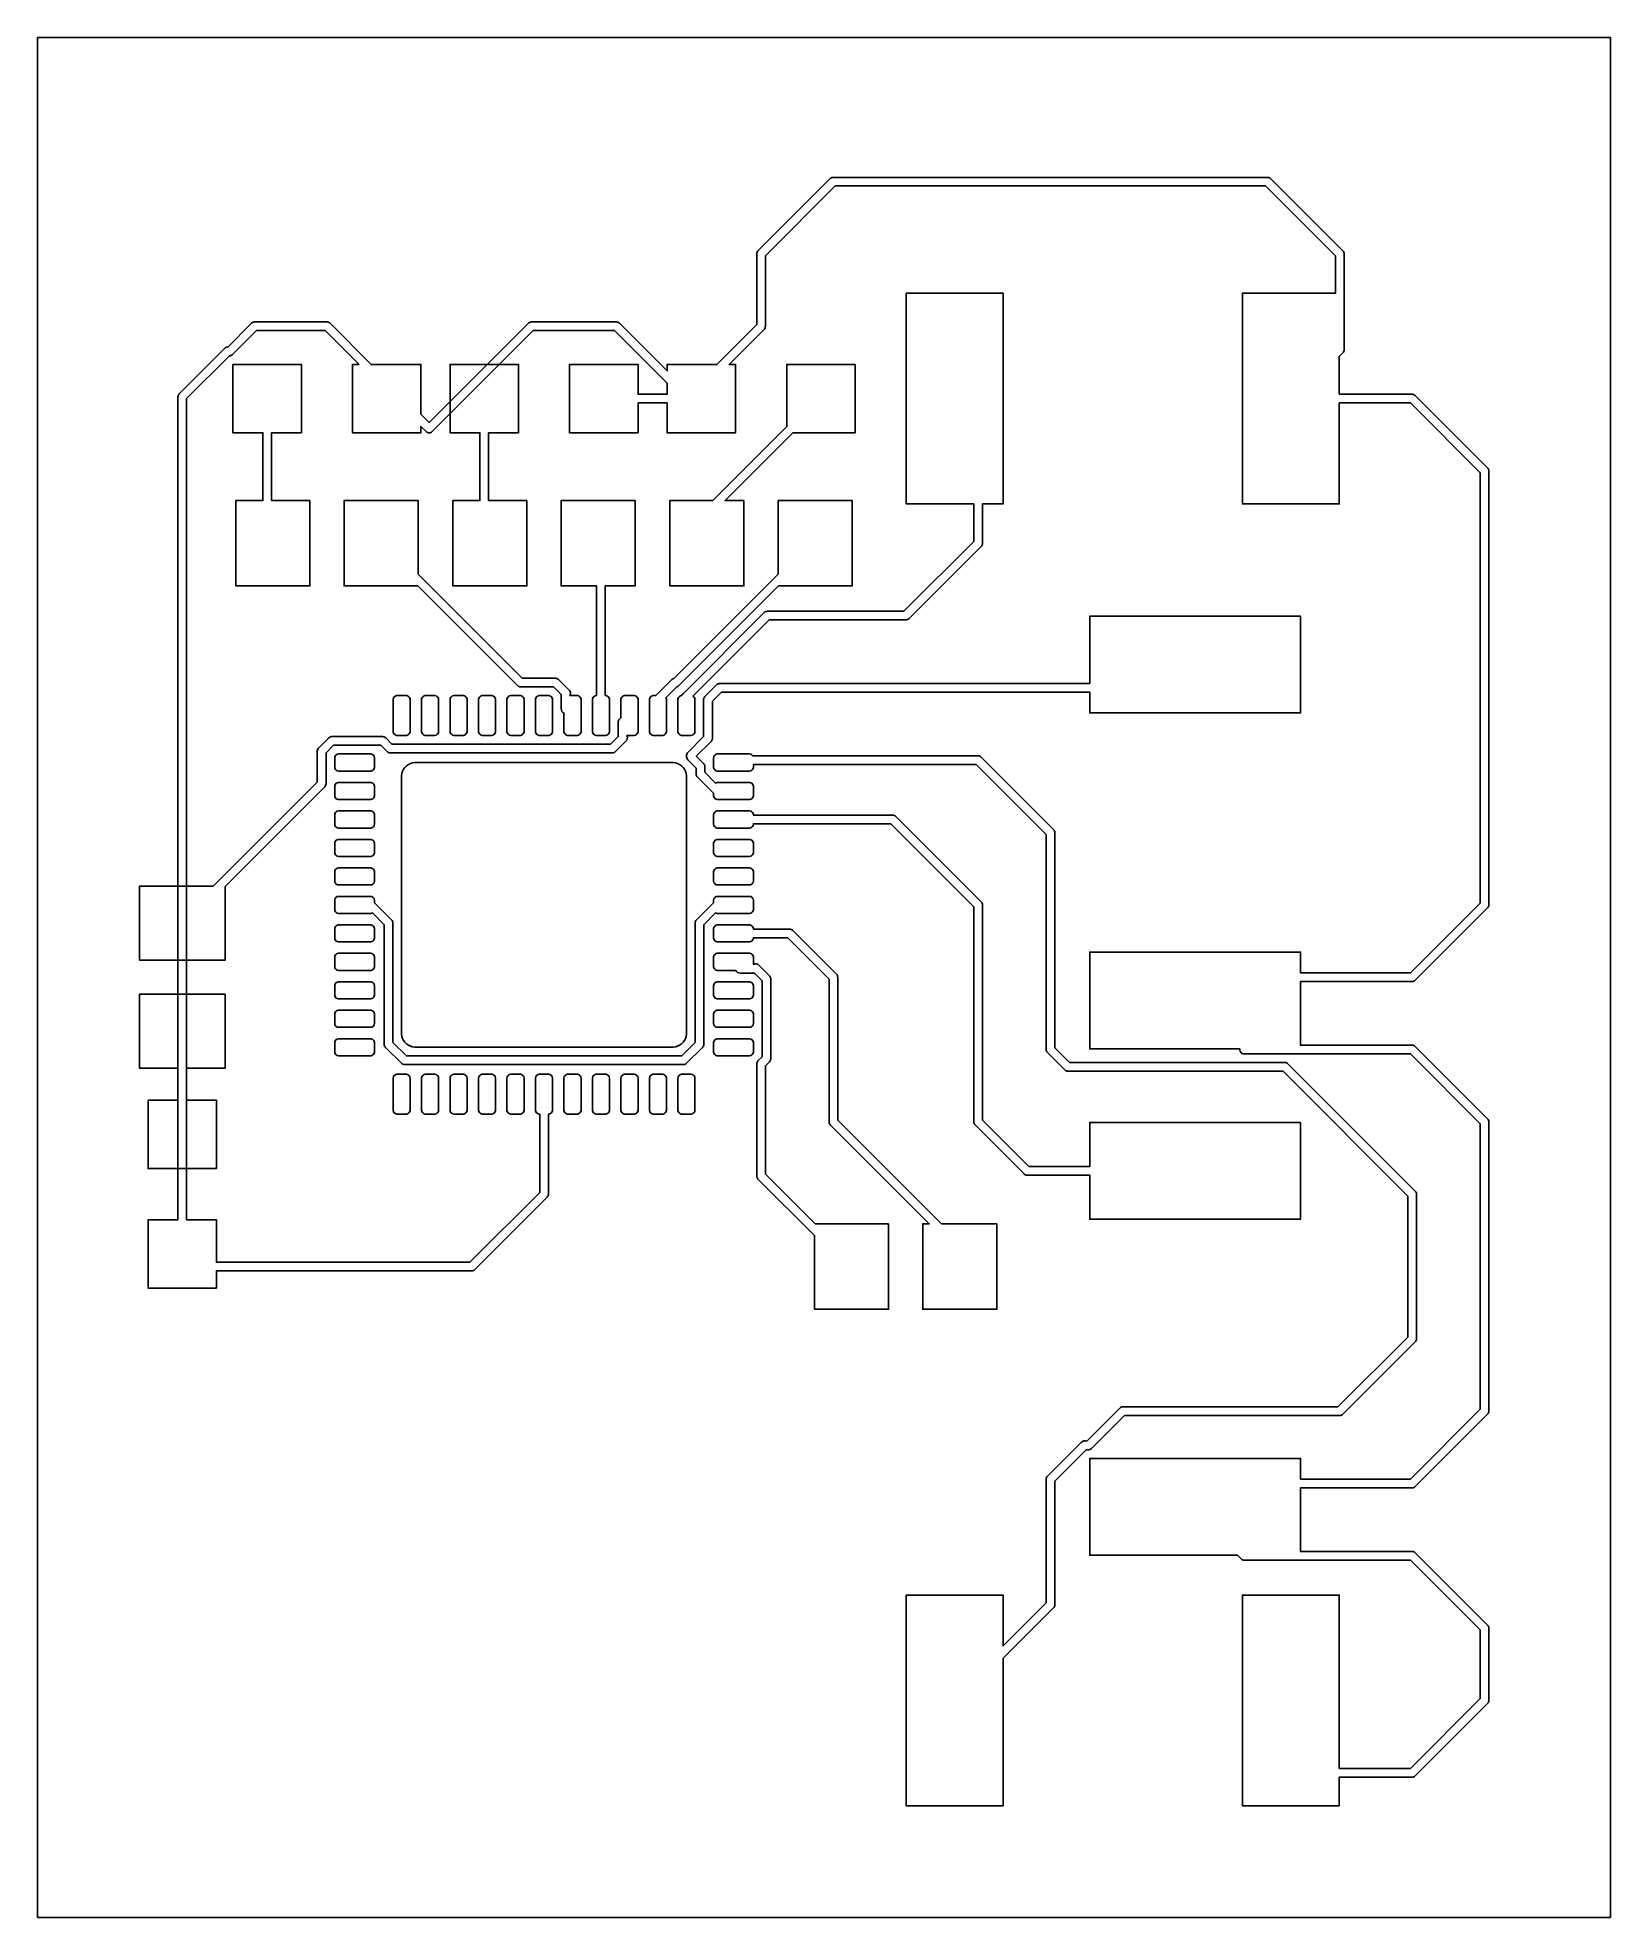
# Model space of a CAD drawing. Header units: millimetres. Extents: x 0 to 27.6, y 0 to 33.
import ezdxf

# ---------------------------------------------------------------- set-up
doc = ezdxf.new("R2010")
doc.units = ezdxf.units.MM

msp = doc.modelspace()

# ---------------------------------------------------------------- linework, layer by layer
at = {"layer": '1_copper'}
for points in [[(22.85, 2.464), (24.13, 2.464, 0.198912), (24.184, 2.486), (25.454, 3.756, 0.198912), (25.476, 3.81), (25.476, 5.08, 0.198912), (25.454, 5.134), (24.184, 6.404, 0.198912), (24.13, 6.426), (22.17, 6.426), (22.17, 7.544), (24.13, 7.544, 0.198912), (24.184, 7.566), (25.454, 8.836, 0.198912), (25.476, 8.89), (25.476, 13.97, 0.198912), (25.454, 14.024), (24.184, 15.294, 0.198912), (24.13, 15.316), (22.17, 15.316), (22.17, 16.434), (24.13, 16.434, 0.198912), (24.184, 16.456), (25.454, 17.726, 0.198912), (25.476, 17.78), (25.476, 25.4, 0.198912), (25.454, 25.454), (24.184, 26.724, 0.198912), (24.13, 26.746), (22.85, 26.746), (22.85, 27.412), (22.914, 27.476, 0.198912), (22.936, 27.53), (22.936, 29.21, 0.198912), (22.914, 29.264), (21.644, 30.534, 0.198912), (21.59, 30.556), (13.97, 30.556, 0.198912), (13.916, 30.534), (12.646, 29.264, 0.198912), (12.624, 29.21), (12.624, 27.972), (11.922, 27.27), (11.05, 27.27), (11.05, 27.158), (10.214, 27.994, 0.198912), (10.16, 28.016), (8.67, 28.016, 0.198912), (8.616, 27.994), (6.875, 26.253), (6.73, 26.398), (6.73, 27.27), (5.858, 27.27), (5.134, 27.994, 0.198912), (5.08, 28.016), (3.81, 28.016, 0.198912), (3.756, 27.994), (3.337, 27.575, 0.204801), (3.281, 27.552), (2.486, 26.757, 0.198912), (2.464, 26.703), (2.464, 12.25), (1.94, 12.25), (1.94, 11.05), (3.14, 11.05), (3.14, 11.354), (7.62, 11.354, 0.198912), (7.674, 11.376), (8.944, 12.646, 0.198912), (8.966, 12.7), (8.966, 14.105), (8.975, 14.105), (8.994, 14.11), (9.011, 14.12), (9.025, 14.134), (9.035, 14.151), (9.04, 14.17), (9.04, 14.74), (9.035, 14.759), (9.025, 14.776), (9.011, 14.79), (8.994, 14.8), (8.975, 14.805), (8.805, 14.805), (8.786, 14.8), (8.769, 14.79), (8.755, 14.776), (8.745, 14.759), (8.74, 14.74), (8.74, 14.17), (8.745, 14.151), (8.755, 14.134), (8.769, 14.12), (8.786, 14.11), (8.805, 14.105), (8.814, 14.105), (8.814, 12.732), (7.588, 11.506), (3.14, 11.506), (3.14, 12.25), (2.616, 12.25), (2.616, 26.672), (3.367, 27.422, 0.136521), (3.416, 27.439), (3.422, 27.445), (3.842, 27.864), (5.048, 27.864), (5.642, 27.27), (5.53, 27.27), (5.53, 26.07), (6.73, 26.07), (6.73, 26.182), (6.821, 26.091, 0.414214), (6.929, 26.091), (8.702, 27.864), (10.128, 27.864), (11.05, 26.942), (11.05, 26.746), (10.54, 26.746), (10.54, 27.27), (9.34, 27.27), (9.34, 26.07), (10.54, 26.07), (10.54, 26.594), (11.05, 26.594), (11.05, 26.07), (12.25, 26.07), (12.25, 27.27), (12.138, 27.27), (12.754, 27.886, 0.198912), (12.776, 27.94), (12.776, 29.178), (14.002, 30.404), (21.558, 30.404), (22.784, 29.178), (22.784, 28.52), (21.15, 28.52), (21.15, 24.82), (22.85, 24.82), (22.85, 26.594), (24.098, 26.594), (25.324, 25.368), (25.324, 17.812), (24.098, 16.586), (22.17, 16.586), (22.17, 16.95), (18.47, 16.95), (18.47, 15.25), (21.105, 15.25, 0.453342), (21.18, 15.164), (24.098, 15.164), (25.324, 13.938), (25.324, 8.922), (24.098, 7.696), (22.17, 7.696), (22.17, 8.06), (18.47, 8.06), (18.47, 6.36), (21.062, 6.36), (21.126, 6.296, 0.198912), (21.18, 6.274), (24.098, 6.274), (25.324, 5.048), (25.324, 3.842), (24.098, 2.616), (22.85, 2.616), (22.85, 5.66), (21.15, 5.66), (21.15, 1.96), (22.85, 1.96)], [(11.494, 20.76), (11.511, 20.77), (11.525, 20.784), (11.535, 20.801), (11.54, 20.82), (11.54, 21.39), (11.535, 21.409), (11.525, 21.426), (11.511, 21.44), (11.503, 21.444), (12.843, 22.784), (15.24, 22.784, 0.198912), (15.294, 22.806), (16.564, 24.076, 0.198912), (16.586, 24.13), (16.586, 24.82), (16.95, 24.82), (16.95, 28.52), (15.25, 28.52), (15.25, 24.82), (16.434, 24.82), (16.434, 24.162), (15.208, 22.936), (12.811, 22.936, 0.198912), (12.757, 22.914), (11.336, 21.493, 0.150734), (11.305, 21.455), (11.286, 21.45), (11.269, 21.44), (11.255, 21.426), (11.245, 21.409), (11.24, 21.39), (11.24, 20.82), (11.245, 20.801), (11.255, 20.784), (11.269, 20.77), (11.286, 20.76), (11.305, 20.755), (11.475, 20.755)], [(9.494, 20.76), (9.511, 20.77), (9.525, 20.784), (9.535, 20.801), (9.54, 20.82), (9.54, 21.39), (9.535, 21.409), (9.525, 21.426), (9.511, 21.44), (9.494, 21.45), (9.475, 21.455), (9.345, 21.455, 0.357399), (9.322, 21.56), (9.145, 21.737, 0.198912), (9.091, 21.76), (8.508, 21.76), (6.68, 23.588), (6.68, 24.88), (5.38, 24.88), (5.38, 23.38), (6.672, 23.38), (8.423, 21.63, 0.198912), (8.476, 21.607), (9.059, 21.607), (9.192, 21.474), (9.192, 21.226, 0.315952), (9.24, 21.147), (9.24, 20.82), (9.245, 20.801), (9.255, 20.784), (9.269, 20.77), (9.286, 20.76), (9.305, 20.755), (9.475, 20.755)], [(10.994, 20.76), (11.011, 20.77), (11.025, 20.784), (11.035, 20.801), (11.04, 20.82), (11.04, 21.39), (11.035, 21.409), (11.03, 21.417), (11.224, 21.61, 0.130135), (11.257, 21.63), (13.008, 23.38), (14.3, 23.38), (14.3, 24.88), (13, 24.88), (13, 23.588), (11.169, 21.757, 0.116239), (11.135, 21.737), (10.853, 21.455), (10.805, 21.455), (10.786, 21.45), (10.769, 21.44), (10.755, 21.426), (10.745, 21.409), (10.74, 21.39), (10.74, 20.82), (10.745, 20.801), (10.755, 20.784), (10.769, 20.77), (10.786, 20.76), (10.805, 20.755), (10.975, 20.755)], [(12.519, 19.635), (12.536, 19.645), (12.55, 19.659), (12.56, 19.676), (12.565, 19.695), (12.565, 19.865), (12.56, 19.884), (12.55, 19.901), (12.536, 19.915), (12.519, 19.925), (12.5, 19.93), (11.93, 19.93), (11.911, 19.925), (11.903, 19.92), (11.713, 20.111), (11.713, 20.21, 0.198912), (11.69, 20.264), (11.563, 20.391), (11.822, 20.65, 0.198912), (11.845, 20.704), (11.845, 21.355), (12.004, 21.514), (18.47, 21.514), (18.47, 21.15), (22.17, 21.15), (22.17, 22.85), (18.47, 22.85), (18.47, 21.666), (11.972, 21.666, 0.198912), (11.918, 21.644), (11.715, 21.44, 0.198912), (11.692, 21.386), (11.692, 20.736), (11.425, 20.468, 0.401948), (11.405, 20.347), (11.409, 20.339, 0.097056), (11.425, 20.315), (11.56, 20.179), (11.56, 20.079, 0.198912), (11.583, 20.025), (11.865, 19.743), (11.865, 19.695), (11.87, 19.676), (11.88, 19.659), (11.894, 19.645), (11.911, 19.635), (11.93, 19.63), (12.5, 19.63)], [(3.29, 18.102), (5.04, 19.853, 0.198912), (5.063, 19.906), (5.063, 20.449), (5.196, 20.582), (6.025, 20.582), (6.135, 20.473, 0.198912), (6.189, 20.45), (10.091, 20.45, 0.198912), (10.145, 20.473), (10.322, 20.65, 0.357399), (10.345, 20.755), (10.475, 20.755), (10.494, 20.76), (10.511, 20.77), (10.525, 20.784), (10.535, 20.801), (10.54, 20.82), (10.54, 21.39), (10.535, 21.409), (10.525, 21.426), (10.511, 21.44), (10.494, 21.45), (10.475, 21.455), (10.305, 21.455), (10.286, 21.45), (10.269, 21.44), (10.255, 21.426), (10.245, 21.409), (10.24, 21.39), (10.24, 21.063, 0.315952), (10.192, 20.984), (10.192, 20.736), (10.059, 20.603), (6.221, 20.603), (6.111, 20.712, 0.198912), (6.057, 20.735), (5.164, 20.735, 0.198912), (5.11, 20.712), (4.933, 20.535, 0.198912), (4.91, 20.481), (4.91, 19.938), (3.082, 18.11), (1.79, 18.11), (1.79, 16.81), (3.29, 16.81)], [(16.95, 4.552), (17.834, 5.436, 0.198912), (17.856, 5.49), (17.856, 7.662), (18.407, 8.212), (18.449, 8.212, 0.198912), (18.502, 8.235), (19.082, 8.814), (22.86, 8.814, 0.198912), (22.914, 8.836), (24.184, 10.106, 0.198912), (24.206, 10.16), (24.206, 12.7, 0.198912), (24.184, 12.754), (21.949, 14.989, 0.198912), (21.895, 15.011), (18.116, 15.011), (17.856, 15.272), (17.856, 19.05, 0.198912), (17.834, 19.104), (16.564, 20.374, 0.198912), (16.51, 20.396), (12.553, 20.396), (12.55, 20.401), (12.536, 20.415), (12.519, 20.425), (12.5, 20.43), (11.93, 20.43), (11.911, 20.425), (11.894, 20.415), (11.88, 20.401), (11.87, 20.384), (11.865, 20.365), (11.865, 20.195), (11.87, 20.176), (11.88, 20.159), (11.894, 20.145), (11.911, 20.135), (11.93, 20.13), (12.5, 20.13), (12.519, 20.135), (12.536, 20.145), (12.55, 20.159), (12.56, 20.176), (12.565, 20.195), (12.565, 20.244), (16.478, 20.244), (17.704, 19.018), (17.704, 15.24, 0.198912), (17.726, 15.186), (18.031, 14.881, 0.198912), (18.085, 14.859), (21.863, 14.859), (24.054, 12.668), (24.054, 10.192), (22.828, 8.966), (19.05, 8.966, 0.198912), (18.996, 8.944), (18.417, 8.365, 0.333159), (18.321, 8.342), (17.726, 7.747, 0.198912), (17.704, 7.693), (17.704, 5.522), (16.95, 4.768), (16.95, 5.66), (15.25, 5.66), (15.25, 1.96), (16.95, 1.96)], [(22.17, 13.96), (18.47, 13.96), (18.47, 13.186), (17.402, 13.186), (16.586, 14.002), (16.586, 17.78, 0.198912), (16.564, 17.834), (15.064, 19.334, 0.198912), (15.01, 19.356), (12.565, 19.356), (12.565, 19.365), (12.56, 19.384), (12.55, 19.401), (12.536, 19.415), (12.519, 19.425), (12.5, 19.43), (11.93, 19.43), (11.911, 19.425), (11.894, 19.415), (11.88, 19.401), (11.87, 19.384), (11.865, 19.365), (11.865, 19.195), (11.87, 19.176), (11.88, 19.159), (11.894, 19.145), (11.911, 19.135), (11.93, 19.13), (12.5, 19.13), (12.519, 19.135), (12.536, 19.145), (12.55, 19.159), (12.56, 19.176), (12.565, 19.195), (12.565, 19.204), (14.978, 19.204), (16.434, 17.748), (16.434, 13.97, 0.198912), (16.456, 13.916), (17.316, 13.056, 0.198912), (17.37, 13.034), (18.47, 13.034), (18.47, 12.26), (22.17, 12.26)], [(11.347, 14.976, 0.169977), (11.392, 14.998), (11.672, 15.278, 0.198912), (11.695, 15.332), (11.695, 17.431), (11.903, 17.64), (11.911, 17.635), (11.93, 17.63), (12.5, 17.63), (12.519, 17.635), (12.536, 17.645), (12.55, 17.659), (12.56, 17.676), (12.565, 17.695), (12.565, 17.865), (12.56, 17.884), (12.55, 17.901), (12.536, 17.915), (12.519, 17.925), (12.5, 17.93), (11.93, 17.93), (11.911, 17.925), (11.894, 17.915), (11.88, 17.901), (11.87, 17.884), (11.865, 17.865), (11.865, 17.817), (11.565, 17.517, 0.198912), (11.542, 17.463), (11.542, 15.363), (11.307, 15.128), (6.473, 15.128), (6.238, 15.363), (6.238, 17.463, 0.198912), (6.215, 17.517), (5.915, 17.817), (5.915, 17.865), (5.91, 17.884), (5.9, 17.901), (5.886, 17.915), (5.869, 17.925), (5.85, 17.93), (5.28, 17.93), (5.261, 17.925), (5.244, 17.915), (5.23, 17.901), (5.22, 17.884), (5.215, 17.865), (5.215, 17.695), (5.22, 17.676), (5.23, 17.659), (5.244, 17.645), (5.261, 17.635), (5.28, 17.63), (5.85, 17.63), (5.869, 17.635), (5.877, 17.64), (6.085, 17.431), (6.085, 15.332, 0.198912), (6.108, 15.278), (6.388, 14.998, 0.198912), (6.442, 14.975), (11.338, 14.975)], [(16.84, 12.18), (15.868, 12.18), (14.046, 14.002), (14.046, 16.51, 0.198912), (14.024, 16.564), (13.254, 17.334, 0.198912), (13.2, 17.356), (12.565, 17.356), (12.565, 17.365), (12.56, 17.384), (12.55, 17.401), (12.536, 17.415), (12.519, 17.425), (12.5, 17.43), (11.93, 17.43), (11.911, 17.425), (11.894, 17.415), (11.88, 17.401), (11.87, 17.384), (11.865, 17.365), (11.865, 17.195), (11.87, 17.176), (11.88, 17.159), (11.894, 17.145), (11.911, 17.135), (11.93, 17.13), (12.5, 17.13), (12.519, 17.135), (12.536, 17.145), (12.55, 17.159), (12.56, 17.176), (12.565, 17.195), (12.565, 17.204), (13.168, 17.204), (13.894, 16.478), (13.894, 13.97, 0.198912), (13.916, 13.916), (15.652, 12.18), (15.54, 12.18), (15.54, 10.68), (16.84, 10.68)], [(14.94, 12.18), (13.648, 12.18), (12.776, 13.052), (12.776, 14.954), (12.847, 15.025, 0.198912), (12.87, 15.079), (12.87, 16.481, 0.198912), (12.847, 16.535), (12.67, 16.712, 0.357399), (12.565, 16.735), (12.565, 16.865), (12.56, 16.884), (12.55, 16.901), (12.536, 16.915), (12.519, 16.925), (12.5, 16.93), (11.93, 16.93), (11.911, 16.925), (11.894, 16.915), (11.88, 16.901), (11.87, 16.884), (11.865, 16.865), (11.865, 16.695), (11.87, 16.676), (11.88, 16.659), (11.894, 16.645), (11.911, 16.635), (11.93, 16.63), (12.257, 16.63, 0.315952), (12.336, 16.582), (12.584, 16.582), (12.717, 16.449), (12.717, 15.111), (12.646, 15.04, 0.198912), (12.624, 14.986), (12.624, 13.02, 0.198912), (12.646, 12.966), (13.64, 11.972), (13.64, 10.68), (14.94, 10.68)]]:
    msp.add_lwpolyline(points, format="xyb", close=True, dxfattribs=at)
for points in [[(4.78, 24.88), (4.106, 24.88), (4.106, 26.07), (4.63, 26.07), (4.63, 27.27), (3.43, 27.27), (3.43, 26.07), (3.954, 26.07), (3.954, 24.88), (3.48, 24.88), (3.48, 23.38), (4.78, 23.38)], [(8.59, 24.88), (7.916, 24.88), (7.916, 26.07), (8.44, 26.07), (8.44, 27.27), (7.24, 27.27), (7.24, 26.07), (7.764, 26.07), (7.764, 24.88), (7.29, 24.88), (7.29, 23.38), (8.59, 23.38)], [(12.4, 24.88), (12.068, 24.88), (13.258, 26.07), (14.35, 26.07), (14.35, 27.27), (13.15, 27.27), (13.15, 26.178), (11.852, 24.88), (11.1, 24.88), (11.1, 23.38), (12.4, 23.38)], [(9.994, 20.76), (10.011, 20.77), (10.025, 20.784), (10.035, 20.801), (10.04, 20.82), (10.04, 21.39), (10.035, 21.409), (10.025, 21.426), (10.011, 21.44), (9.994, 21.45), (9.975, 21.455), (9.966, 21.455), (9.966, 23.38), (10.49, 23.38), (10.49, 24.88), (9.19, 24.88), (9.19, 23.38), (9.814, 23.38), (9.814, 21.455), (9.805, 21.455), (9.786, 21.45), (9.769, 21.44), (9.755, 21.426), (9.745, 21.409), (9.74, 21.39), (9.74, 20.82), (9.745, 20.801), (9.755, 20.784), (9.769, 20.77), (9.786, 20.76), (9.805, 20.755), (9.975, 20.755)], [(6.494, 20.76), (6.511, 20.77), (6.525, 20.784), (6.535, 20.801), (6.54, 20.82), (6.54, 21.39), (6.535, 21.409), (6.525, 21.426), (6.511, 21.44), (6.494, 21.45), (6.475, 21.455), (6.305, 21.455), (6.286, 21.45), (6.269, 21.44), (6.255, 21.426), (6.245, 21.409), (6.24, 21.39), (6.24, 20.82), (6.245, 20.801), (6.255, 20.784), (6.269, 20.77), (6.286, 20.76), (6.305, 20.755), (6.475, 20.755)], [(6.994, 20.76), (7.011, 20.77), (7.025, 20.784), (7.035, 20.801), (7.04, 20.82), (7.04, 21.39), (7.035, 21.409), (7.025, 21.426), (7.011, 21.44), (6.994, 21.45), (6.975, 21.455), (6.805, 21.455), (6.786, 21.45), (6.769, 21.44), (6.755, 21.426), (6.745, 21.409), (6.74, 21.39), (6.74, 20.82), (6.745, 20.801), (6.755, 20.784), (6.769, 20.77), (6.786, 20.76), (6.805, 20.755), (6.975, 20.755)], [(7.494, 20.76), (7.511, 20.77), (7.525, 20.784), (7.535, 20.801), (7.54, 20.82), (7.54, 21.39), (7.535, 21.409), (7.525, 21.426), (7.511, 21.44), (7.494, 21.45), (7.475, 21.455), (7.305, 21.455), (7.286, 21.45), (7.269, 21.44), (7.255, 21.426), (7.245, 21.409), (7.24, 21.39), (7.24, 20.82), (7.245, 20.801), (7.255, 20.784), (7.269, 20.77), (7.286, 20.76), (7.305, 20.755), (7.475, 20.755)], [(7.994, 20.76), (8.011, 20.77), (8.025, 20.784), (8.035, 20.801), (8.04, 20.82), (8.04, 21.39), (8.035, 21.409), (8.025, 21.426), (8.011, 21.44), (7.994, 21.45), (7.975, 21.455), (7.805, 21.455), (7.786, 21.45), (7.769, 21.44), (7.755, 21.426), (7.745, 21.409), (7.74, 21.39), (7.74, 20.82), (7.745, 20.801), (7.755, 20.784), (7.769, 20.77), (7.786, 20.76), (7.805, 20.755), (7.975, 20.755)], [(8.494, 20.76), (8.511, 20.77), (8.525, 20.784), (8.535, 20.801), (8.54, 20.82), (8.54, 21.39), (8.535, 21.409), (8.525, 21.426), (8.511, 21.44), (8.494, 21.45), (8.475, 21.455), (8.305, 21.455), (8.286, 21.45), (8.269, 21.44), (8.255, 21.426), (8.245, 21.409), (8.24, 21.39), (8.24, 20.82), (8.245, 20.801), (8.255, 20.784), (8.269, 20.77), (8.286, 20.76), (8.305, 20.755), (8.475, 20.755)], [(8.994, 20.76), (9.011, 20.77), (9.025, 20.784), (9.035, 20.801), (9.04, 20.82), (9.04, 21.39), (9.035, 21.409), (9.025, 21.426), (9.011, 21.44), (8.994, 21.45), (8.975, 21.455), (8.805, 21.455), (8.786, 21.45), (8.769, 21.44), (8.755, 21.426), (8.745, 21.409), (8.74, 21.39), (8.74, 20.82), (8.745, 20.801), (8.755, 20.784), (8.769, 20.77), (8.786, 20.76), (8.805, 20.755), (8.975, 20.755)], [(5.869, 20.135), (5.886, 20.145), (5.9, 20.159), (5.91, 20.176), (5.915, 20.195), (5.915, 20.365), (5.91, 20.384), (5.9, 20.401), (5.886, 20.415), (5.869, 20.425), (5.85, 20.43), (5.28, 20.43), (5.261, 20.425), (5.244, 20.415), (5.23, 20.401), (5.22, 20.384), (5.215, 20.365), (5.215, 20.195), (5.22, 20.176), (5.23, 20.159), (5.244, 20.145), (5.261, 20.135), (5.28, 20.13), (5.85, 20.13)], [(11.199, 15.286), (11.236, 15.298), (11.271, 15.316), (11.303, 15.339), (11.331, 15.367), (11.354, 15.399), (11.372, 15.434), (11.384, 15.471), (11.39, 15.51), (11.39, 20.05), (11.384, 20.089), (11.372, 20.126), (11.354, 20.161), (11.331, 20.193), (11.303, 20.221), (11.271, 20.244), (11.236, 20.262), (11.199, 20.274), (11.16, 20.28), (6.62, 20.28), (6.581, 20.274), (6.544, 20.262), (6.509, 20.244), (6.477, 20.221), (6.449, 20.193), (6.426, 20.161), (6.408, 20.126), (6.396, 20.089), (6.39, 20.05), (6.39, 15.51), (6.396, 15.471), (6.408, 15.434), (6.426, 15.399), (6.449, 15.367), (6.477, 15.339), (6.509, 15.316), (6.544, 15.298), (6.581, 15.286), (6.62, 15.28), (11.16, 15.28)], [(5.869, 19.635), (5.886, 19.645), (5.9, 19.659), (5.91, 19.676), (5.915, 19.695), (5.915, 19.865), (5.91, 19.884), (5.9, 19.901), (5.886, 19.915), (5.869, 19.925), (5.85, 19.93), (5.28, 19.93), (5.261, 19.925), (5.244, 19.915), (5.23, 19.901), (5.22, 19.884), (5.215, 19.865), (5.215, 19.695), (5.22, 19.676), (5.23, 19.659), (5.244, 19.645), (5.261, 19.635), (5.28, 19.63), (5.85, 19.63)], [(5.869, 19.135), (5.886, 19.145), (5.9, 19.159), (5.91, 19.176), (5.915, 19.195), (5.915, 19.365), (5.91, 19.384), (5.9, 19.401), (5.886, 19.415), (5.869, 19.425), (5.85, 19.43), (5.28, 19.43), (5.261, 19.425), (5.244, 19.415), (5.23, 19.401), (5.22, 19.384), (5.215, 19.365), (5.215, 19.195), (5.22, 19.176), (5.23, 19.159), (5.244, 19.145), (5.261, 19.135), (5.28, 19.13), (5.85, 19.13)], [(5.869, 18.635), (5.886, 18.645), (5.9, 18.659), (5.91, 18.676), (5.915, 18.695), (5.915, 18.865), (5.91, 18.884), (5.9, 18.901), (5.886, 18.915), (5.869, 18.925), (5.85, 18.93), (5.28, 18.93), (5.261, 18.925), (5.244, 18.915), (5.23, 18.901), (5.22, 18.884), (5.215, 18.865), (5.215, 18.695), (5.22, 18.676), (5.23, 18.659), (5.244, 18.645), (5.261, 18.635), (5.28, 18.63), (5.85, 18.63)], [(12.519, 18.635), (12.536, 18.645), (12.55, 18.659), (12.56, 18.676), (12.565, 18.695), (12.565, 18.865), (12.56, 18.884), (12.55, 18.901), (12.536, 18.915), (12.519, 18.925), (12.5, 18.93), (11.93, 18.93), (11.911, 18.925), (11.894, 18.915), (11.88, 18.901), (11.87, 18.884), (11.865, 18.865), (11.865, 18.695), (11.87, 18.676), (11.88, 18.659), (11.894, 18.645), (11.911, 18.635), (11.93, 18.63), (12.5, 18.63)], [(5.869, 18.135), (5.886, 18.145), (5.9, 18.159), (5.91, 18.176), (5.915, 18.195), (5.915, 18.365), (5.91, 18.384), (5.9, 18.401), (5.886, 18.415), (5.869, 18.425), (5.85, 18.43), (5.28, 18.43), (5.261, 18.425), (5.244, 18.415), (5.23, 18.401), (5.22, 18.384), (5.215, 18.365), (5.215, 18.195), (5.22, 18.176), (5.23, 18.159), (5.244, 18.145), (5.261, 18.135), (5.28, 18.13), (5.85, 18.13)], [(12.519, 18.135), (12.536, 18.145), (12.55, 18.159), (12.56, 18.176), (12.565, 18.195), (12.565, 18.365), (12.56, 18.384), (12.55, 18.401), (12.536, 18.415), (12.519, 18.425), (12.5, 18.43), (11.93, 18.43), (11.911, 18.425), (11.894, 18.415), (11.88, 18.401), (11.87, 18.384), (11.865, 18.365), (11.865, 18.195), (11.87, 18.176), (11.88, 18.159), (11.894, 18.145), (11.911, 18.135), (11.93, 18.13), (12.5, 18.13)], [(5.869, 17.135), (5.886, 17.145), (5.9, 17.159), (5.91, 17.176), (5.915, 17.195), (5.915, 17.365), (5.91, 17.384), (5.9, 17.401), (5.886, 17.415), (5.869, 17.425), (5.85, 17.43), (5.28, 17.43), (5.261, 17.425), (5.244, 17.415), (5.23, 17.401), (5.22, 17.384), (5.215, 17.365), (5.215, 17.195), (5.22, 17.176), (5.23, 17.159), (5.244, 17.145), (5.261, 17.135), (5.28, 17.13), (5.85, 17.13)], [(5.869, 16.635), (5.886, 16.645), (5.9, 16.659), (5.91, 16.676), (5.915, 16.695), (5.915, 16.865), (5.91, 16.884), (5.9, 16.901), (5.886, 16.915), (5.869, 16.925), (5.85, 16.93), (5.28, 16.93), (5.261, 16.925), (5.244, 16.915), (5.23, 16.901), (5.22, 16.884), (5.215, 16.865), (5.215, 16.695), (5.22, 16.676), (5.23, 16.659), (5.244, 16.645), (5.261, 16.635), (5.28, 16.63), (5.85, 16.63)], [(3.14, 14.35), (2.616, 14.35), (2.616, 14.91), (3.29, 14.91), (3.29, 16.21), (1.79, 16.21), (1.79, 14.91), (2.464, 14.91), (2.464, 14.35), (1.94, 14.35), (1.94, 13.15), (3.14, 13.15)], [(5.869, 16.135), (5.886, 16.145), (5.9, 16.159), (5.91, 16.176), (5.915, 16.195), (5.915, 16.365), (5.91, 16.384), (5.9, 16.401), (5.886, 16.415), (5.869, 16.425), (5.85, 16.43), (5.28, 16.43), (5.261, 16.425), (5.244, 16.415), (5.23, 16.401), (5.22, 16.384), (5.215, 16.365), (5.215, 16.195), (5.22, 16.176), (5.23, 16.159), (5.244, 16.145), (5.261, 16.135), (5.28, 16.13), (5.85, 16.13)], [(12.519, 16.135), (12.536, 16.145), (12.55, 16.159), (12.56, 16.176), (12.565, 16.195), (12.565, 16.365), (12.56, 16.384), (12.55, 16.401), (12.536, 16.415), (12.519, 16.425), (12.5, 16.43), (11.93, 16.43), (11.911, 16.425), (11.894, 16.415), (11.88, 16.401), (11.87, 16.384), (11.865, 16.365), (11.865, 16.195), (11.87, 16.176), (11.88, 16.159), (11.894, 16.145), (11.911, 16.135), (11.93, 16.13), (12.5, 16.13)], [(5.869, 15.635), (5.886, 15.645), (5.9, 15.659), (5.91, 15.676), (5.915, 15.695), (5.915, 15.865), (5.91, 15.884), (5.9, 15.901), (5.886, 15.915), (5.869, 15.925), (5.85, 15.93), (5.28, 15.93), (5.261, 15.925), (5.244, 15.915), (5.23, 15.901), (5.22, 15.884), (5.215, 15.865), (5.215, 15.695), (5.22, 15.676), (5.23, 15.659), (5.244, 15.645), (5.261, 15.635), (5.28, 15.63), (5.85, 15.63)], [(12.519, 15.635), (12.536, 15.645), (12.55, 15.659), (12.56, 15.676), (12.565, 15.695), (12.565, 15.865), (12.56, 15.884), (12.55, 15.901), (12.536, 15.915), (12.519, 15.925), (12.5, 15.93), (11.93, 15.93), (11.911, 15.925), (11.894, 15.915), (11.88, 15.901), (11.87, 15.884), (11.865, 15.865), (11.865, 15.695), (11.87, 15.676), (11.88, 15.659), (11.894, 15.645), (11.911, 15.635), (11.93, 15.63), (12.5, 15.63)], [(5.869, 15.135), (5.886, 15.145), (5.9, 15.159), (5.91, 15.176), (5.915, 15.195), (5.915, 15.365), (5.91, 15.384), (5.9, 15.401), (5.886, 15.415), (5.869, 15.425), (5.85, 15.43), (5.28, 15.43), (5.261, 15.425), (5.244, 15.415), (5.23, 15.401), (5.22, 15.384), (5.215, 15.365), (5.215, 15.195), (5.22, 15.176), (5.23, 15.159), (5.244, 15.145), (5.261, 15.135), (5.28, 15.13), (5.85, 15.13)], [(12.519, 15.135), (12.536, 15.145), (12.55, 15.159), (12.56, 15.176), (12.565, 15.195), (12.565, 15.365), (12.56, 15.384), (12.55, 15.401), (12.536, 15.415), (12.519, 15.425), (12.5, 15.43), (11.93, 15.43), (11.911, 15.425), (11.894, 15.415), (11.88, 15.401), (11.87, 15.384), (11.865, 15.365), (11.865, 15.195), (11.87, 15.176), (11.88, 15.159), (11.894, 15.145), (11.911, 15.135), (11.93, 15.13), (12.5, 15.13)], [(6.494, 14.11), (6.511, 14.12), (6.525, 14.134), (6.535, 14.151), (6.54, 14.17), (6.54, 14.74), (6.535, 14.759), (6.525, 14.776), (6.511, 14.79), (6.494, 14.8), (6.475, 14.805), (6.305, 14.805), (6.286, 14.8), (6.269, 14.79), (6.255, 14.776), (6.245, 14.759), (6.24, 14.74), (6.24, 14.17), (6.245, 14.151), (6.255, 14.134), (6.269, 14.12), (6.286, 14.11), (6.305, 14.105), (6.475, 14.105)], [(6.994, 14.11), (7.011, 14.12), (7.025, 14.134), (7.035, 14.151), (7.04, 14.17), (7.04, 14.74), (7.035, 14.759), (7.025, 14.776), (7.011, 14.79), (6.994, 14.8), (6.975, 14.805), (6.805, 14.805), (6.786, 14.8), (6.769, 14.79), (6.755, 14.776), (6.745, 14.759), (6.74, 14.74), (6.74, 14.17), (6.745, 14.151), (6.755, 14.134), (6.769, 14.12), (6.786, 14.11), (6.805, 14.105), (6.975, 14.105)], [(7.494, 14.11), (7.511, 14.12), (7.525, 14.134), (7.535, 14.151), (7.54, 14.17), (7.54, 14.74), (7.535, 14.759), (7.525, 14.776), (7.511, 14.79), (7.494, 14.8), (7.475, 14.805), (7.305, 14.805), (7.286, 14.8), (7.269, 14.79), (7.255, 14.776), (7.245, 14.759), (7.24, 14.74), (7.24, 14.17), (7.245, 14.151), (7.255, 14.134), (7.269, 14.12), (7.286, 14.11), (7.305, 14.105), (7.475, 14.105)], [(7.994, 14.11), (8.011, 14.12), (8.025, 14.134), (8.035, 14.151), (8.04, 14.17), (8.04, 14.74), (8.035, 14.759), (8.025, 14.776), (8.011, 14.79), (7.994, 14.8), (7.975, 14.805), (7.805, 14.805), (7.786, 14.8), (7.769, 14.79), (7.755, 14.776), (7.745, 14.759), (7.74, 14.74), (7.74, 14.17), (7.745, 14.151), (7.755, 14.134), (7.769, 14.12), (7.786, 14.11), (7.805, 14.105), (7.975, 14.105)], [(8.494, 14.11), (8.511, 14.12), (8.525, 14.134), (8.535, 14.151), (8.54, 14.17), (8.54, 14.74), (8.535, 14.759), (8.525, 14.776), (8.511, 14.79), (8.494, 14.8), (8.475, 14.805), (8.305, 14.805), (8.286, 14.8), (8.269, 14.79), (8.255, 14.776), (8.245, 14.759), (8.24, 14.74), (8.24, 14.17), (8.245, 14.151), (8.255, 14.134), (8.269, 14.12), (8.286, 14.11), (8.305, 14.105), (8.475, 14.105)], [(9.494, 14.11), (9.511, 14.12), (9.525, 14.134), (9.535, 14.151), (9.54, 14.17), (9.54, 14.74), (9.535, 14.759), (9.525, 14.776), (9.511, 14.79), (9.494, 14.8), (9.475, 14.805), (9.305, 14.805), (9.286, 14.8), (9.269, 14.79), (9.255, 14.776), (9.245, 14.759), (9.24, 14.74), (9.24, 14.17), (9.245, 14.151), (9.255, 14.134), (9.269, 14.12), (9.286, 14.11), (9.305, 14.105), (9.475, 14.105)], [(9.994, 14.11), (10.011, 14.12), (10.025, 14.134), (10.035, 14.151), (10.04, 14.17), (10.04, 14.74), (10.035, 14.759), (10.025, 14.776), (10.011, 14.79), (9.994, 14.8), (9.975, 14.805), (9.805, 14.805), (9.786, 14.8), (9.769, 14.79), (9.755, 14.776), (9.745, 14.759), (9.74, 14.74), (9.74, 14.17), (9.745, 14.151), (9.755, 14.134), (9.769, 14.12), (9.786, 14.11), (9.805, 14.105), (9.975, 14.105)], [(10.494, 14.11), (10.511, 14.12), (10.525, 14.134), (10.535, 14.151), (10.54, 14.17), (10.54, 14.74), (10.535, 14.759), (10.525, 14.776), (10.511, 14.79), (10.494, 14.8), (10.475, 14.805), (10.305, 14.805), (10.286, 14.8), (10.269, 14.79), (10.255, 14.776), (10.245, 14.759), (10.24, 14.74), (10.24, 14.17), (10.245, 14.151), (10.255, 14.134), (10.269, 14.12), (10.286, 14.11), (10.305, 14.105), (10.475, 14.105)], [(10.994, 14.11), (11.011, 14.12), (11.025, 14.134), (11.035, 14.151), (11.04, 14.17), (11.04, 14.74), (11.035, 14.759), (11.025, 14.776), (11.011, 14.79), (10.994, 14.8), (10.975, 14.805), (10.805, 14.805), (10.786, 14.8), (10.769, 14.79), (10.755, 14.776), (10.745, 14.759), (10.74, 14.74), (10.74, 14.17), (10.745, 14.151), (10.755, 14.134), (10.769, 14.12), (10.786, 14.11), (10.805, 14.105), (10.975, 14.105)], [(11.494, 14.11), (11.511, 14.12), (11.525, 14.134), (11.535, 14.151), (11.54, 14.17), (11.54, 14.74), (11.535, 14.759), (11.525, 14.776), (11.511, 14.79), (11.494, 14.8), (11.475, 14.805), (11.305, 14.805), (11.286, 14.8), (11.269, 14.79), (11.255, 14.776), (11.245, 14.759), (11.24, 14.74), (11.24, 14.17), (11.245, 14.151), (11.255, 14.134), (11.269, 14.12), (11.286, 14.11), (11.305, 14.105), (11.475, 14.105)]]:
    msp.add_lwpolyline(points, close=True, dxfattribs=at)
at = {"layer": 'outline'}
msp.add_lwpolyline([(0, 0), (27.61, 0), (27.61, 33.01), (0, 33.01), (0, 0)], close=True, dxfattribs=at)

doc.saveas('drawing.dxf')
